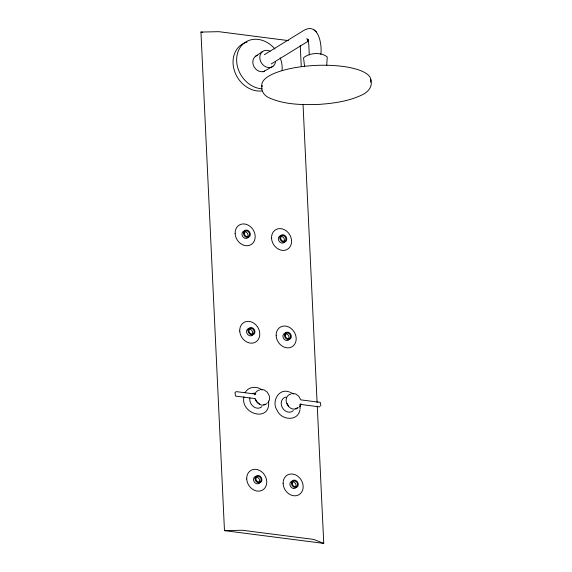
<?xml version="1.0" encoding="UTF-8"?>
<svg xmlns="http://www.w3.org/2000/svg" width="572" height="572" viewBox="0 0 572 572"><rect width="100%" height="100%" fill="white"/><g stroke="black" fill="none" stroke-linecap="round" stroke-linejoin="round"><path stroke-width="0.86" d="M326.719 65.644L327.241 56.964C321.042 51.888 309.538 52.681 303.539 57.772L304.604 66.752M243.922 396.689C240.04 414.393 270.964 422.973 268.568 401.079M300 409.13L300.193 406.535M299.935 409.995C297.79 421.9 281.045 420.127 277.12 410.317C271.121 401.901 278.736 387.609 289.468 392.013M267.86 402.924L269.505 399.771L269.319 395.86L267.353 392.249L264.135 389.889L260.532 389.432M299.299 406.921L300.943 403.775M245.095 392.714C248.205 386.457 256.864 385.828 261.983 389.947M319.912 406.506L319.526 406.871L300 404.354M255.291 56.435L262.391 51.659M264.307 54.712L303.26 30.752C318.354 21.378 322.258 44.466 320.842 54.304M271.221 63.957L308.644 40.934M273.101 66.216L265.587 70.435A8.702 7.2 58.4 0 1 253.982 66.645A8.702 7.2 58.4 0 1 257.529 55.32M317.267 406.048L323.745 543.4L224.474 530.644L200.958 32.068L218.819 31.674L288.417 40.612M224.474 530.644L242.328 530.251L313.692 539.417L323.745 543.4M200.958 32.068L202.731 32.289M291.97 393.429L295.581 393.893L298.798 396.253L300.758 399.864L320.284 402.381L320.856 405.927M255.848 394.129L236.3 391.627L234.97 392.578L235.542 396.117L255.091 398.62M307.529 39.611L308.673 40.376L306.828 38.732L308.444 41.02L307.929 39.783L308.801 44.602L309.295 54.933M290.283 392.228L293.372 393.979M314.085 29.937L316.581 32.168M300.093 404.189L300.436 406.313M370.813 79.472C373.137 86.601 367.817 92.421 361.747 95.052C348.327 101.38 333.354 103.396 318.69 104.419C302.066 104.941 284.62 104.74 269.169 97.841C264.264 95.76 260.839 90.948 261.876 85.428M300.271 45.71L301.244 66.223M303.053 104.576L317.102 402.481M275.625 61.511A9.052 7.486 58.4 0 1 266.237 67.031A9.052 7.486 58.4 0 1 260.046 55.42A9.052 7.486 58.4 0 1 270.156 51.251M262.212 86.751A54.562 17.038 -2.7 0 1 316.373 65.394A54.562 17.038 -2.7 0 1 370.47 82.161M262.105 88.832A25.954 21.457 58.4 0 1 237.766 52.488A25.954 21.457 58.4 0 1 274.968 49.042M280.166 57.765A25.954 21.457 58.4 0 1 282.089 70.628M261.99 90.948A25.954 21.457 58.4 0 1 234.277 70.32A25.954 21.457 58.4 0 1 247.14 42.085M264.543 71.021A8.659 7.157 58.4 0 1 263.106 71.865M266.838 403.553A7.951 6.578 58.4 0 1 255.012 398.67M254.826 394.759A7.951 6.578 58.4 0 1 259.502 390.061M261.912 406.578A7.951 6.578 58.4 0 1 253.553 406.699A7.951 6.578 58.4 0 1 249.9 397.79M252.938 393.629A7.951 6.578 58.4 0 1 254.583 393.086M265.229 404.161A7.5 6.199 58.4 0 1 263.678 404.669M259.631 403.925A7.5 6.199 58.4 0 1 255.634 399.327M298.277 407.557A7.951 6.578 58.4 0 1 287.23 404.583A7.951 6.578 58.4 0 1 290.948 394.058M293.35 410.582A7.951 6.578 58.4 0 1 282.311 407.614A7.951 6.578 58.4 0 1 286.021 397.09M288.681 406.013A7.5 6.199 58.4 0 1 287.072 403.324M297.376 407.736A7.5 6.199 58.4 0 1 295.123 408.673M260.024 482.339A3.925 3.246 58.4 0 1 254.333 482.01A3.925 3.246 58.4 0 1 255.898 476.383M256.149 477.277A2.982 2.467 58.4 0 1 259.152 478.971A2.982 2.467 58.4 0 1 258.894 482.332M296.425 487.015A3.925 3.246 58.4 0 1 290.74 486.686A3.925 3.246 58.4 0 1 292.299 481.059M291.935 482.153A2.982 2.467 58.4 0 1 295.352 483.319A2.982 2.467 58.4 0 1 295.302 487.008M253.046 334.384A3.925 3.246 58.4 0 1 247.09 333.619A3.925 3.246 58.4 0 1 249.8 328.414M248.555 329.522A2.982 2.467 58.4 0 1 251.966 330.68A2.982 2.467 58.4 0 1 251.916 334.377M289.446 339.06A3.925 3.246 58.4 0 1 283.49 338.295A3.925 3.246 58.4 0 1 286.207 333.09M284.963 334.198A2.982 2.467 58.4 0 1 288.374 335.356A2.982 2.467 58.4 0 1 288.324 339.053M248.448 236.944A3.925 3.246 58.4 0 1 242.764 236.622A3.925 3.246 58.4 0 1 244.323 230.995M243.958 232.089A2.982 2.467 58.4 0 1 247.376 233.247A2.982 2.467 58.4 0 1 247.326 236.937M284.856 241.627A3.925 3.246 58.4 0 1 279.165 241.298A3.925 3.246 58.4 0 1 280.73 235.671M280.366 236.765A2.982 2.467 58.4 0 1 283.776 237.923A2.982 2.467 58.4 0 1 283.726 241.62M246.718 478.943A11.433 9.452 58.4 0 0 262.19 490.268A11.433 9.452 58.4 0 0 261.304 471.478A11.433 9.452 58.4 0 0 246.718 478.943M255.033 478.721A3.925 3.246 58.4 0 0 260.346 482.604A3.925 3.246 58.4 0 0 260.038 476.154A3.925 3.246 58.4 0 0 255.033 478.721M255.863 478.821A2.982 2.467 58.4 0 0 259.895 481.774A2.982 2.467 58.4 0 0 259.667 476.876A2.982 2.467 58.4 0 0 255.863 478.821M283.119 483.619A11.433 9.452 58.4 0 0 298.591 494.944A11.433 9.452 58.4 0 0 297.705 476.154A11.433 9.452 58.4 0 0 283.119 483.619M291.441 483.397A3.925 3.246 58.4 0 0 296.746 487.28A3.925 3.246 58.4 0 0 296.446 480.837A3.925 3.246 58.4 0 0 291.441 483.397M292.263 483.504A2.982 2.467 58.4 0 0 296.303 486.457A2.982 2.467 58.4 0 0 296.067 481.552A2.982 2.467 58.4 0 0 292.263 483.504M239.739 330.988A11.433 9.452 58.4 0 0 255.212 342.306A11.433 9.452 58.4 0 0 254.325 323.523A11.433 9.452 58.4 0 0 239.739 330.988M248.055 330.759A3.925 3.246 58.4 0 0 253.367 334.649A3.925 3.246 58.4 0 0 253.06 328.199A3.925 3.246 58.4 0 0 248.055 330.759M248.884 330.866A2.982 2.467 58.4 0 0 252.917 333.819A2.982 2.467 58.4 0 0 252.688 328.921A2.982 2.467 58.4 0 0 248.884 330.866M276.14 335.664A11.433 9.452 58.4 0 0 291.62 346.99A11.433 9.452 58.4 0 0 290.733 328.199A11.433 9.452 58.4 0 0 276.14 335.664M284.463 335.442A3.925 3.246 58.4 0 0 289.775 339.325A3.925 3.246 58.4 0 0 289.468 332.875A3.925 3.246 58.4 0 0 284.463 335.442M285.285 335.542A2.982 2.467 58.4 0 0 289.325 338.495A2.982 2.467 58.4 0 0 289.089 333.598A2.982 2.467 58.4 0 0 285.285 335.542M235.142 233.548A11.433 9.452 58.4 0 0 250.615 244.873A11.433 9.452 58.4 0 0 249.728 226.09A11.433 9.452 58.4 0 0 235.142 233.548M243.465 233.326A3.925 3.246 58.4 0 0 248.77 237.216A3.925 3.246 58.4 0 0 248.47 230.766A3.925 3.246 58.4 0 0 243.465 233.326M244.287 233.433A2.982 2.467 58.4 0 0 248.32 236.386A2.982 2.467 58.4 0 0 248.091 231.488A2.982 2.467 58.4 0 0 244.287 233.433M271.55 238.231A11.433 9.452 58.4 0 0 287.022 249.549A11.433 9.452 58.4 0 0 286.136 230.766A11.433 9.452 58.4 0 0 271.55 238.231M279.865 238.002A3.925 3.246 58.4 0 0 285.178 241.892A3.925 3.246 58.4 0 0 284.87 235.442A3.925 3.246 58.4 0 0 279.865 238.002M280.695 238.109A2.982 2.467 58.4 0 0 284.727 241.062A2.982 2.467 58.4 0 0 284.498 236.165A2.982 2.467 58.4 0 0 280.695 238.109"/></g></svg>
